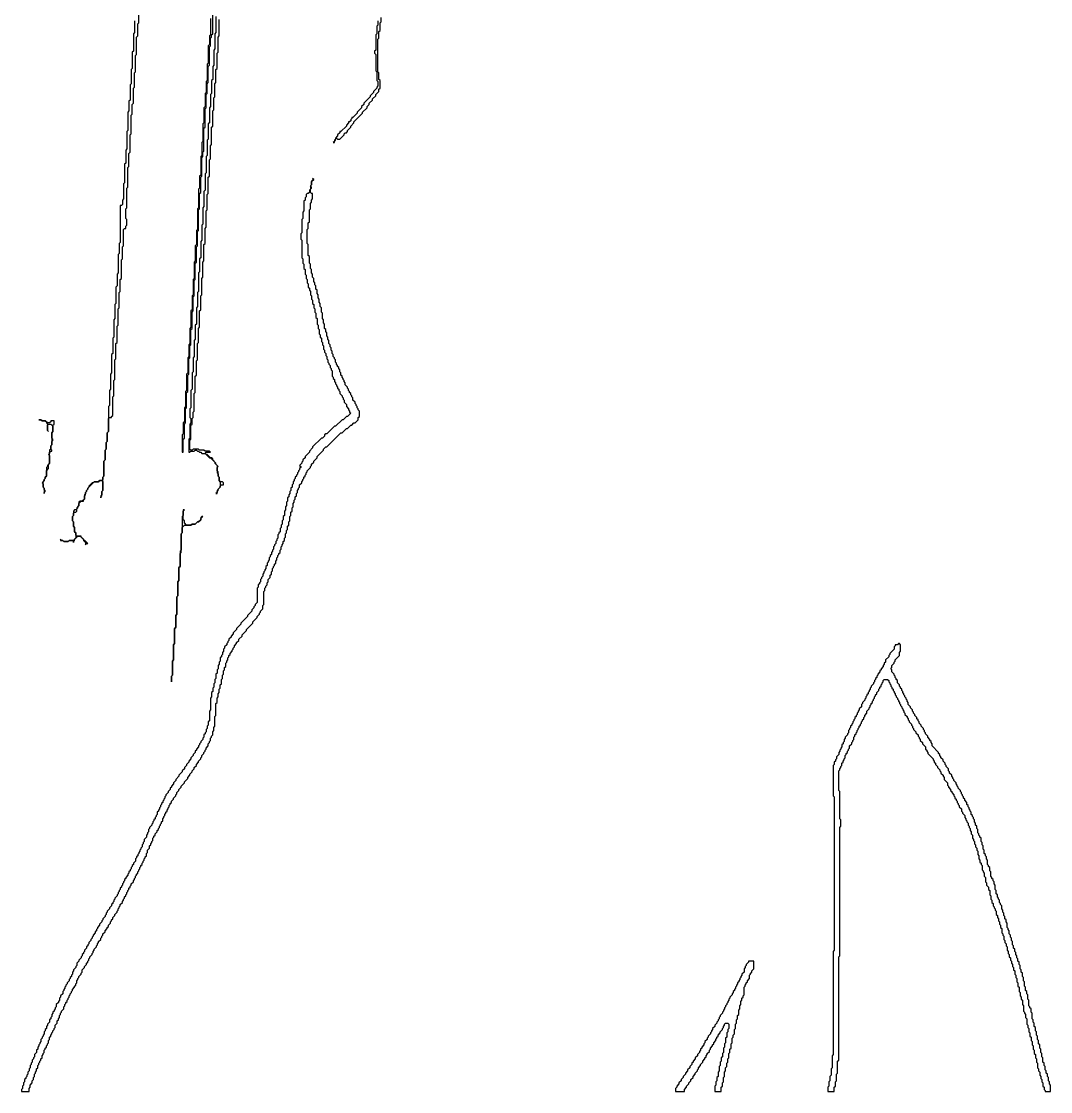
# Model space of a CAD drawing. Header units: metres. Extents: x 0 to 500, y 0 to 703.
# Drawn here: x 4.1 to 122.5, y 0.1 to 123.2 of the extents above; entities that cross this region are included whole.
import ezdxf

# ---------------------------------------------------------------- set-up
doc = ezdxf.new("R2010")
doc.units = ezdxf.units.M

msp = doc.modelspace()

# ---------------------------------------------------------------- linework, layer by layer
for points in [[(17.125, 123.25), (17.125, 121.875), (17, 121.75), (17, 119.75), (16.875, 119.625), (16.875, 117.75), (16.75, 117.625), (16.75, 116), (16.625, 115.875), (16.625, 114.125), (16.5, 114), (16.5, 112.875), (16.375, 112.75), (16.375, 110.625), (16.25, 110.5), (16.25, 108.5), (16.125, 108.375), (16.125, 106.875), (16, 106.75), (16, 104.625), (15.875, 104.5), (15.875, 102.75), (15.75, 102.625), (15.75, 102.125), (15.625, 102), (15.5, 102), (15.5, 97.75), (15.375, 97.625), (15.375, 96.5), (15.25, 96.375), (15.25, 94.25), (15.125, 94.125), (15.125, 92.75), (15, 92.625), (15, 90.75), (14.875, 90.625), (14.875, 89), (14.75, 88.875), (14.75, 86.875), (14.625, 86.75), (14.625, 85), (14.5, 84.875), (14.5, 82.75), (14.375, 82.625), (14.375, 80.875), (14.25, 80.75), (14.25, 79), (14.125, 78.875), (14.125, 76), (14, 75.875), (14, 74.875), (13.875, 74.75), (13.875, 74), (13.75, 73.875), (13.75, 72.75), (13.625, 72.625), (13.625, 70.875), (13.5, 70.75), (13.5, 70.5), (13.375, 70.375), (13.125, 70.375), (13, 70.25), (12.5, 70.25), (12.375, 70.125), (12.25, 70.125), (11.875, 69.75), (11.875, 69.625), (11.75, 69.5), (11.75, 69.375), (11.625, 69.25), (11.625, 69.125), (11.5, 69), (11.5, 68.875), (11.375, 68.75), (11.375, 68.25), (11.125, 68), (10.875, 68), (10.75, 67.875), (10.75, 67.5), (10.5, 67.25), (10.5, 67.125), (10.375, 67), (10.25, 67), (10.125, 66.875), (10.125, 66.375), (10, 66.25), (10, 65.75), (10.125, 65.625), (10.125, 65.125), (10.25, 65), (10.25, 64.5), (10.375, 64.375), (10.375, 63.75), (10.125, 63.5), (9.625, 63.5), (9.5, 63.375), (9, 63.375), (8.875, 63.5), (8.75, 63.5), (8.625, 63.625), (8.625, 63.5), (8.875, 63.5), (9, 63.375), (9.5, 63.375), (9.625, 63.5), (10, 63.5), (10.125, 63.375), (10.125, 63.25), (10.125, 63.375), (10.25, 63.5), (10.25, 63.625), (10.625, 64), (10.875, 64), (11.25, 63.625), (11.25, 63.5), (11.5, 63.25), (11.5, 63), (11.625, 63.125), (11.75, 63.125), (11, 63.875), (11, 64), (10.5, 64), (10.375, 64.125), (10.375, 64.375), (10.25, 64.5), (10.25, 65), (10.125, 65.125), (10.125, 65.625), (10, 65.75), (10, 66.25), (10.125, 66.375), (10.125, 66.625), (10.25, 66.75), (10.375, 66.75), (10.5, 66.875), (10.5, 67.125), (10.625, 67.25), (10.625, 67.375), (10.75, 67.5), (10.75, 67.75), (11, 68), (11.25, 68), (11.25, 68.125), (11.375, 68.25), (11.375, 68.625), (11.5, 68.75), (11.5, 69), (11.625, 69.125), (11.625, 69.25), (11.75, 69.375), (11.75, 69.5), (12.5, 70.25), (13, 70.25), (13.125, 70.375), (13.375, 70.375), (13.5, 70.25), (13.5, 69.25), (13.375, 69.125), (13.375, 68.75), (13.25, 68.625), (13.25, 68.375), (13.25, 68.5), (13.375, 68.625), (13.375, 69.125), (13.5, 69.25), (13.5, 70.75), (13.625, 70.875), (13.625, 72.625), (13.75, 72.75), (13.75, 73.875), (13.875, 74), (13.875, 74.75), (14, 74.875), (14, 75.875), (14.125, 76), (14.125, 77.5), (14.25, 77.625), (14.5, 77.625), (14.5, 77.75), (14.625, 77.875), (14.625, 80), (14.75, 80.125), (14.75, 81.875), (14.875, 82), (14.875, 84.25), (15, 84.375), (15, 86.125), (15.125, 86.25), (15.125, 88.125), (15.25, 88.25), (15.25, 90.125), (15.375, 90.25), (15.375, 92), (15.5, 92.125), (15.5, 93.5), (15.625, 93.625), (15.625, 95.75), (15.75, 95.875), (15.75, 97.25), (15.875, 97.375), (15.875, 99.25), (16, 99.375), (16.125, 99.375), (16.125, 99.625), (16.25, 99.75), (16.25, 100.375), (16.125, 100.5), (16.125, 101.625), (16.25, 101.75), (16.25, 104), (16.375, 104.125), (16.375, 106.375), (16.5, 106.5), (16.5, 108), (16.625, 108.125), (16.625, 110.125), (16.75, 110.25), (16.75, 112.375), (16.875, 112.5), (16.875, 113.625), (17, 113.75), (17, 115.5), (17.125, 115.625), (17.125, 117.25), (17.25, 117.375), (17.25, 119.25), (17.375, 119.375), (17.375, 121.375), (17.5, 121.5), (17.5, 122.875), (17.625, 123), (17.625, 125.25)], [(25.875, 123.5), (25.875, 121.625), (25.75, 121.5), (25.75, 120.5), (25.625, 120.375), (25.625, 118.375), (25.5, 118.25), (25.5, 116.375), (25.375, 116.25), (25.375, 115), (25.25, 114.875), (25.25, 113.375), (25.125, 113.25), (25.125, 111.5), (25, 111.375), (25, 109.375), (24.875, 109.25), (24.875, 107.75), (24.75, 107.625), (24.75, 105.5), (24.625, 105.375), (24.625, 104), (24.5, 103.875), (24.5, 101.75), (24.375, 101.625), (24.375, 99.25), (24.25, 99.125), (24.25, 97.5), (24.125, 97.375), (24.125, 95.625), (24, 95.5), (24, 93.625), (23.875, 93.5), (23.875, 91.75), (23.75, 91.625), (23.75, 90), (23.625, 89.875), (23.625, 88), (23.5, 87.875), (23.5, 86.125), (23.375, 86), (23.375, 84.625), (23.25, 84.5), (23.25, 82.75), (23.125, 82.625), (23.125, 80.75), (23, 80.625), (23, 78.875), (22.875, 78.75), (22.875, 77.125), (22.75, 77), (22.75, 75.75), (22.625, 75.625), (22.625, 73.625), (22.75, 73.625), (22.75, 75.125), (22.875, 75.25), (22.875, 76.875), (23, 77), (23, 78.625), (23.125, 78.75), (23.125, 80.5), (23.25, 80.625), (23.25, 82.5), (23.375, 82.625), (23.375, 84.375), (23.5, 84.5), (23.5, 85.875), (23.625, 86), (23.625, 87.75), (23.75, 87.875), (23.75, 89.75), (23.875, 89.875), (23.875, 91.5), (24, 91.625), (24, 93.375), (24.125, 93.5), (24.125, 95.375), (24.25, 95.5), (24.25, 97.25), (24.375, 97.375), (24.375, 99), (24.5, 99.125), (24.5, 101.5), (24.625, 101.625), (24.625, 103.375), (24.75, 103.5), (24.75, 105.25), (24.875, 105.375), (24.875, 107.5), (25, 107.625), (25, 108.125), (25.125, 108.25), (25.125, 110.875), (25.25, 111), (25.25, 113.125), (25.375, 113.25), (25.375, 114.75), (25.5, 114.875), (25.5, 116), (25.625, 116.125), (25.625, 118), (25.75, 118.125), (25.75, 120.25), (25.875, 120.375), (25.875, 121.25), (26, 121.375), (26, 121.625), (26.125, 121.75), (26.125, 125.125)], [(26.5, 123.75), (26.5, 121.875), (26.375, 121.75), (26.375, 120), (26.25, 119.875), (26.25, 118.125), (26.125, 118), (26.125, 116.5), (26, 116.375), (26, 114.875), (25.875, 114.75), (25.875, 113.375), (25.75, 113.25), (25.75, 111.5), (25.625, 111.375), (25.625, 109.625), (25.5, 109.5), (25.5, 107.75), (25.375, 107.625), (25.375, 105.75), (25.25, 105.625), (25.25, 103.75), (25.125, 103.625), (25.125, 101.875), (25, 101.75), (25, 99.875), (24.875, 99.75), (24.875, 98), (24.75, 97.875), (24.75, 96), (24.625, 95.875), (24.625, 94.375), (24.5, 94.25), (24.5, 92.125), (24.375, 92), (24.375, 90.375), (24.25, 90.25), (24.25, 88.375), (24.125, 88.25), (24.125, 86.625), (24, 86.5), (24, 84.625), (23.875, 84.5), (23.875, 82.875), (23.75, 82.75), (23.75, 80.875), (23.625, 80.75), (23.625, 78.75), (23.5, 78.625), (23.5, 77.625), (23.625, 77.5), (23.625, 77), (23.5, 76.875), (23.5, 75.25), (23.375, 75.125), (23.375, 73.625), (23.5, 73.625), (23.625, 73.75), (24, 73.75), (24.125, 73.875), (24.25, 73.875), (24.375, 73.75), (24.5, 73.75), (24.625, 73.625), (24.75, 73.625), (24.875, 73.5), (25.25, 73.5), (25.75, 73), (25.875, 73), (26.375, 72.5), (26.375, 72.375), (26.625, 72.125), (26.625, 71.25), (26.75, 71.125), (26.75, 70.875), (26.875, 70.75), (26.875, 70.375), (27, 70.25), (27, 69.625), (26.625, 69.25), (26.625, 69), (26.5, 68.875), (26.625, 68.875), (26.625, 69.125), (26.75, 69.25), (26.75, 69.375), (27, 69.625), (27, 69.75), (27.125, 69.875), (27.375, 69.875), (27.375, 70.125), (27.25, 70.25), (27, 70.25), (26.875, 70.375), (26.875, 70.75), (26.75, 70.875), (26.75, 71.375), (26.625, 71.5), (26.625, 71.875), (26.75, 72), (26.5, 72.25), (26.5, 72.375), (26.125, 72.75), (26.125, 72.875), (26, 73), (25.875, 73), (25.5, 73.375), (25.375, 73.375), (25.25, 73.5), (25.375, 73.625), (25.875, 73.625), (25.75, 73.75), (25.25, 73.75), (25.125, 73.875), (24.625, 73.875), (24.5, 74), (23.875, 74), (23.75, 73.875), (23.625, 73.875), (23.5, 74), (23.5, 75), (23.625, 75.125), (23.625, 76.75), (23.75, 76.875), (23.75, 77.5), (23.875, 77.625), (23.875, 78.25), (24, 78.375), (24, 80.375), (24.125, 80.5), (24.125, 82.375), (24.25, 82.5), (24.25, 84.125), (24.375, 84.25), (24.375, 86.125), (24.5, 86.25), (24.5, 87.875), (24.625, 88), (24.625, 89.875), (24.75, 90), (24.75, 91.625), (24.875, 91.75), (24.875, 93.625), (25, 93.75), (25, 95.5), (25.125, 95.625), (25.125, 97.5), (25.25, 97.625), (25.25, 99.375), (25.375, 99.5), (25.375, 101.375), (25.5, 101.5), (25.5, 103.25), (25.625, 103.375), (25.625, 105.25), (25.75, 105.375), (25.75, 107.25), (25.875, 107.375), (25.875, 108.875), (26, 109), (26, 111), (26.125, 111.125), (26.125, 112.875), (26.25, 113), (26.25, 114.375), (26.375, 114.5), (26.375, 116), (26.5, 116.125), (26.5, 117.625), (26.625, 117.75), (26.625, 119.5), (26.75, 119.625), (26.75, 121.375), (26.875, 121.5), (26.875, 123.375)], [(45.125, 123.25), (45.125, 122.75), (45, 122.625), (45, 121.75), (44.875, 121.625), (44.875, 119.875), (44.75, 119.75), (44.75, 119.5), (44.875, 119.375), (44.875, 117.5), (45, 117.375), (45, 116.375), (45.125, 116.25), (45.125, 115.75), (45, 115.625), (45, 115.5), (44.625, 115.125), (44.625, 115), (44.25, 114.625), (44.25, 114.5), (43.5, 113.75), (43.5, 113.625), (43.25, 113.375), (43.25, 113.25), (42.75, 112.75), (42.75, 112.625), (42.25, 112.125), (42.125, 112.125), (42.125, 112), (42, 111.875), (42, 111.75), (41.875, 111.625), (41.75, 111.625), (41.75, 111.5), (41.5, 111.25), (41.5, 111.125), (40.875, 110.5), (40.75, 110.5), (40.75, 110.375), (40.5, 110.125), (40.5, 110), (40.25, 109.75), (40.25, 109.625), (40.125, 109.5), (40.125, 109.375), (40, 109.25), (40.125, 109.25), (40.125, 109.375), (40.25, 109.5), (40.25, 109.625), (40.375, 109.75), (40.5, 109.625), (40.75, 109.625), (41.25, 110.125), (41.25, 110.25), (41.375, 110.375), (41.5, 110.375), (41.625, 110.5), (41.625, 110.625), (42, 111), (42, 111.125), (42.375, 111.5), (42.375, 111.625), (43.375, 112.625), (43.375, 112.75), (43.875, 113.25), (43.875, 113.375), (44.125, 113.625), (44.125, 113.75), (44.5, 114.125), (44.5, 114.25), (44.875, 114.625), (44.875, 114.75), (45.25, 115.125), (45.25, 115.375), (45.375, 115.5), (45.375, 116.375), (45.25, 116.5), (45.25, 117.25), (45.125, 117.375), (45.125, 121.125), (45.25, 121.25), (45.25, 122), (45.375, 122.125), (45.375, 123), (45.5, 123.125), (45.5, 123.625)]]:
    msp.add_lwpolyline(points)
for points in [[(37.625, 105.125), (37.75, 105), (37.5, 104.75), (37.5, 104.375), (37.375, 104.25), (37.375, 103.875), (37.25, 103.75), (37.25, 103.5), (37.125, 103.375), (37, 103.375), (36.875, 103.25), (36.875, 103), (36.75, 102.875), (36.75, 102.625), (36.625, 102.5), (36.625, 101.375), (36.5, 101.25), (36.5, 100.5), (36.375, 100.375), (36.375, 98.875), (36.25, 98.75), (36.25, 98.125), (36.375, 98), (36.375, 96), (36.5, 95.875), (36.5, 95.375), (36.625, 95.25), (36.625, 94.75), (36.75, 94.625), (36.75, 94.125), (36.875, 94), (36.875, 93.625), (37, 93.5), (37, 93.125), (37.125, 93), (37.125, 92.625), (37.25, 92.5), (37.25, 92.25), (37.375, 92.125), (37.375, 91.75), (37.5, 91.625), (37.5, 91.25), (37.625, 91.125), (37.625, 90.75), (37.75, 90.625), (37.75, 90.25), (37.875, 90.125), (37.875, 89.75), (38, 89.625), (38, 89.125), (38.125, 89), (38.125, 88.375), (38.25, 88.25), (38.25, 87.875), (38.375, 87.75), (38.375, 87.25), (38.5, 87.125), (38.5, 86.875), (38.625, 86.75), (38.625, 86.375), (38.75, 86.25), (38.75, 86), (38.875, 85.875), (38.875, 85.5), (39, 85.375), (39, 85.125), (39.125, 85), (39.125, 84.75), (39.25, 84.625), (39.25, 84.375), (39.375, 84.25), (39.375, 84), (39.5, 83.875), (39.5, 83.75), (39.625, 83.625), (39.625, 83.375), (39.75, 83.25), (39.75, 83.125), (39.875, 83), (39.875, 82.375), (40, 82.25), (40, 82.125), (40.125, 82), (40.125, 81.75), (40.25, 81.625), (40.25, 81.5), (40.375, 81.375), (40.375, 81.25), (40.5, 81.125), (40.5, 81), (40.625, 80.875), (40.625, 80.75), (40.75, 80.625), (40.75, 80.375), (41, 80.125), (41, 80), (41.125, 79.875), (41.125, 79.75), (41.25, 79.625), (41.25, 79.375), (41.5, 79.125), (41.5, 78.875), (41.75, 78.625), (41.75, 78.5), (41.875, 78.375), (41.875, 78.25), (42, 78.125), (41.625, 77.75), (41.5, 77.75), (41.125, 77.375), (41, 77.375), (40.25, 76.625), (40.125, 76.625), (39.25, 75.75), (39.125, 75.75), (39, 75.625), (39, 75.5), (38.75, 75.25), (38.625, 75.25), (37.625, 74.25), (37.625, 74.125), (37.25, 73.75), (37.25, 73.625), (36.75, 73.125), (36.75, 73), (36.5, 72.75), (36.5, 72.625), (36.375, 72.5), (36.375, 72.375), (36.125, 72.125), (36.25, 72), (36.25, 71.875), (36.125, 71.75), (36.125, 71.625), (36, 71.5), (36, 71.375), (35.875, 71.25), (35.875, 71.125), (35.75, 71), (35.75, 70.875), (35.625, 70.75), (35.625, 70.625), (35.5, 70.5), (35.5, 70.375), (35.375, 70.25), (35.375, 70), (35.25, 69.875), (35.25, 69.625), (35.125, 69.5), (35.125, 69.25), (35, 69.125), (35, 68.875), (34.875, 68.75), (34.875, 68.5), (34.75, 68.375), (34.75, 68), (34.625, 67.875), (34.625, 67.5), (34.5, 67.375), (34.5, 67), (34.375, 66.875), (34.375, 66.375), (34.25, 66.25), (34.25, 65.875), (34.125, 65.75), (34.125, 65.375), (34, 65.25), (34, 65), (33.875, 64.875), (33.875, 64.5), (33.75, 64.375), (33.75, 64.25), (33.625, 64.125), (33.625, 63.75), (33.5, 63.625), (33.5, 63.5), (33.375, 63.375), (33.375, 63.125), (33.25, 63), (33.25, 62.875), (33.125, 62.75), (33.125, 62.5), (33, 62.375), (33, 62.25), (32.875, 62.125), (32.875, 61.875), (32.75, 61.75), (32.75, 61.625), (32.625, 61.5), (32.625, 61.25), (32.5, 61.125), (32.5, 61), (32.375, 60.875), (32.375, 60.625), (32.25, 60.5), (32.25, 60.25), (32.125, 60.125), (32.125, 60), (32, 59.875), (32, 59.75), (31.875, 59.625), (31.875, 59.375), (31.75, 59.25), (31.75, 59.125), (31.625, 59), (31.625, 58.75), (31.5, 58.625), (31.5, 58.5), (31.375, 58.375), (31.375, 58.125), (31.25, 58), (31.25, 56.375), (31, 56.125), (31, 56), (30.875, 55.875), (30.875, 55.75), (30.625, 55.5), (30.625, 55.375), (30.125, 54.875), (30.125, 54.75), (29.375, 54), (29.375, 53.875), (28.875, 53.375), (28.875, 53.25), (28.5, 52.875), (28.5, 52.75), (28.25, 52.5), (28.25, 52.375), (28, 52.125), (28, 52), (27.875, 51.875), (27.875, 51.75), (27.75, 51.625), (27.75, 51.5), (27.5, 51.25), (27.5, 51.125), (27.375, 51), (27.375, 50.75), (27.25, 50.625), (27.25, 50.375), (27.125, 50.25), (27.125, 50.125), (27, 50), (27, 49.625), (26.875, 49.5), (26.875, 49.25), (26.75, 49.125), (26.75, 48.75), (26.625, 48.625), (26.625, 48.25), (26.5, 48.125), (26.5, 47.625), (26.375, 47.5), (26.375, 47.125), (26.25, 47), (26.25, 46.625), (26.125, 46.5), (26.125, 46.125), (26, 46), (26, 45.5), (25.875, 45.375), (25.875, 44), (25.75, 43.875), (25.75, 42.75), (25.625, 42.625), (25.625, 42.25), (25.5, 42.125), (25.5, 41.875), (25.375, 41.75), (25.375, 41.5), (25.25, 41.375), (25.25, 41.25), (25.125, 41.125), (25.125, 40.875), (25, 40.75), (25, 40.625), (24.75, 40.375), (24.75, 40.25), (24.625, 40.125), (24.625, 40), (24.5, 39.875), (24.5, 39.75), (24.25, 39.5), (24.25, 39.375), (24.125, 39.25), (24.125, 39.125), (23.875, 38.875), (23.875, 38.75), (23.625, 38.5), (23.625, 38.375), (23.375, 38.125), (23.375, 38), (23.125, 37.75), (23.125, 37.625), (22.875, 37.375), (22.875, 37.25), (22.625, 37), (22.625, 36.875), (22.25, 36.5), (22.25, 36.375), (21.875, 36), (21.875, 35.875), (21.625, 35.625), (21.625, 35.5), (21.375, 35.25), (21.375, 35.125), (21.25, 35), (21.25, 34.875), (21, 34.625), (21, 34.5), (20.75, 34.25), (20.75, 34.125), (20.625, 34), (20.625, 33.875), (20.5, 33.75), (20.5, 33.625), (20.375, 33.5), (20.375, 33.375), (20.25, 33.25), (20.25, 33.125), (20.125, 33), (20.125, 32.875), (20, 32.75), (20, 32.625), (19.875, 32.5), (19.875, 32.375), (19.75, 32.25), (19.75, 32), (19.625, 31.875), (19.625, 31.75), (19.5, 31.625), (19.5, 31.5), (19.375, 31.375), (19.375, 31.25), (19.25, 31.125), (19.25, 31), (19.125, 30.875), (19.125, 30.75), (18.875, 30.5), (18.875, 30.375), (18.75, 30.25), (18.75, 30), (18.625, 29.875), (18.625, 29.75), (18.5, 29.625), (18.5, 29.375), (18.25, 29.125), (18.25, 28.875), (18.125, 28.75), (18.125, 28.625), (18, 28.5), (18, 28.25), (17.875, 28.125), (17.875, 28), (17.75, 27.875), (17.75, 27.75), (17.625, 27.625), (17.625, 27.5), (17.5, 27.375), (17.5, 27.25), (17.375, 27.125), (17.375, 27), (17.25, 26.875), (17.25, 26.625), (17, 26.375), (17, 26.25), (16.875, 26.125), (16.875, 26), (16.75, 25.875), (16.75, 25.75), (16.625, 25.625), (16.625, 25.5), (16.5, 25.375), (16.5, 25.25), (16.375, 25.125), (16.375, 25), (16.125, 24.75), (16.125, 24.625), (16, 24.5), (16, 24.375), (15.875, 24.25), (15.875, 24.125), (15.75, 24), (15.75, 23.875), (15.625, 23.75), (15.625, 23.625), (15.5, 23.5), (15.5, 23.375), (15.375, 23.25), (15.375, 23.125), (15.25, 23), (15.25, 22.875), (15.125, 22.75), (15.125, 22.625), (14.875, 22.375), (14.875, 22.25), (14.75, 22.125), (14.75, 22), (14.625, 21.875), (14.625, 21.75), (14.5, 21.625), (14.5, 21.5), (14.25, 21.25), (14.25, 21.125), (14, 20.875), (14, 20.75), (13.875, 20.625), (13.875, 20.5), (13.75, 20.375), (13.75, 20.25), (13.5, 20), (13.5, 19.875), (13.375, 19.75), (13.375, 19.625), (13.125, 19.375), (13.125, 19.25), (12.875, 19), (12.875, 18.875), (12.75, 18.75), (12.75, 18.625), (12.625, 18.5), (12.625, 18.375), (12.375, 18.125), (12.375, 18), (12.25, 17.875), (12.25, 17.75), (12.125, 17.625), (12.125, 17.5), (11.875, 17.25), (11.875, 17.125), (11.75, 17), (11.75, 16.875), (11.625, 16.75), (11.625, 16.625), (11.375, 16.375), (11.375, 16.25), (11.25, 16.125), (11.25, 16), (11.125, 15.875), (11.125, 15.75), (11, 15.625), (11, 15.5), (10.75, 15.25), (10.75, 15.125), (10.5, 14.875), (10.5, 14.625), (10.375, 14.5), (10.375, 14.375), (10.125, 14.125), (10.125, 14), (10, 13.875), (10, 13.625), (9.875, 13.5), (9.875, 13.375), (9.75, 13.25), (9.75, 13.125), (9.625, 13), (9.625, 12.875), (9.375, 12.625), (9.375, 12.5), (9.25, 12.375), (9.25, 12.25), (9.125, 12.125), (9.125, 12), (9, 11.875), (9, 11.75), (8.875, 11.625), (8.875, 11.375), (8.625, 11.125), (8.625, 11), (8.5, 10.875), (8.5, 10.625), (8.375, 10.5), (8.375, 10.375), (8.125, 10.125), (8.125, 9.875), (8, 9.75), (8, 9.625), (7.875, 9.5), (7.875, 9.375), (7.75, 9.25), (7.75, 9.125), (7.625, 9), (7.625, 8.75), (7.5, 8.625), (7.5, 8.5), (7.375, 8.375), (7.375, 8.125), (7.125, 7.875), (7.125, 7.75), (7, 7.625), (7, 7.375), (6.875, 7.25), (6.875, 7.125), (6.75, 7), (6.75, 6.75), (6.625, 6.625), (6.625, 6.5), (6.5, 6.375), (6.5, 6.25), (6.375, 6.125), (6.375, 5.875), (6.25, 5.75), (6.25, 5.625), (6.125, 5.5), (6.125, 5.375), (6, 5.25), (6, 5), (5.875, 4.875), (5.875, 4.625), (5.625, 4.375), (5.625, 4.125), (5.5, 4), (5.5, 3.875), (5.375, 3.75), (5.375, 3.5), (5.25, 3.375), (5.25, 3.25), (5.125, 3.125), (5.125, 2.875), (5, 2.75), (5, 2.5), (4.875, 2.375), (4.875, 2.125), (4.75, 2), (4.75, 1.875), (4.625, 1.75), (4.625, 1.625), (4.5, 1.5), (4.5, 1.25), (4.375, 1.125), (4.375, 0.875), (4.25, 0.75), (4.25, 0.5), (4.125, 0.375), (4.125, 0.125), (5, 0.125), (5, 0.5), (5.125, 0.625), (5.125, 0.875), (5.375, 1.125), (5.375, 1.375), (5.5, 1.5), (5.5, 1.75), (5.625, 1.875), (5.625, 2.125), (5.75, 2.25), (5.75, 2.375), (5.875, 2.5), (5.875, 2.75), (6, 2.875), (6, 3.125), (6.125, 3.25), (6.125, 3.375), (6.25, 3.5), (6.25, 3.625), (6.375, 3.75), (6.375, 3.875), (6.5, 4), (6.5, 4.25), (6.625, 4.375), (6.625, 4.5), (6.75, 4.625), (6.75, 4.875), (6.875, 5), (6.875, 5.125), (7, 5.25), (7, 5.375), (7.125, 5.5), (7.125, 5.625), (7.25, 5.75), (7.25, 6), (7.375, 6.125), (7.375, 6.375), (7.5, 6.5), (7.5, 6.625), (7.625, 6.75), (7.625, 6.875), (7.75, 7), (7.75, 7.125), (7.875, 7.25), (7.875, 7.375), (8, 7.5), (8, 7.75), (8.25, 8), (8.25, 8.25), (8.375, 8.375), (8.375, 8.5), (8.5, 8.625), (8.5, 8.875), (8.625, 9), (8.625, 9.125), (8.75, 9.25), (8.75, 9.375), (9, 9.625), (9, 9.875), (9.125, 10), (9.125, 10.125), (9.25, 10.25), (9.25, 10.375), (9.375, 10.5), (9.375, 10.625), (9.5, 10.75), (9.5, 10.875), (9.625, 11), (9.625, 11.125), (9.75, 11.25), (9.75, 11.375), (9.875, 11.5), (9.875, 11.625), (10, 11.75), (10, 11.875), (10.25, 12.125), (10.25, 12.25), (10.375, 12.375), (10.375, 12.5), (10.5, 12.625), (10.5, 12.875), (10.625, 13), (10.625, 13.125), (10.75, 13.25), (10.75, 13.375), (11, 13.625), (11, 13.75), (11.125, 13.875), (11.125, 14.125), (11.375, 14.375), (11.375, 14.5), (11.625, 14.75), (11.625, 14.875), (11.75, 15), (11.75, 15.125), (11.875, 15.25), (11.875, 15.375), (12, 15.5), (12, 15.625), (12.25, 15.875), (12.25, 16), (12.375, 16.125), (12.375, 16.25), (12.5, 16.375), (12.5, 16.5), (12.75, 16.75), (12.75, 16.875), (12.875, 17), (12.875, 17.125), (13, 17.25), (13, 17.375), (13.25, 17.625), (13.25, 17.75), (13.375, 17.875), (13.375, 18), (13.5, 18.125), (13.5, 18.25), (13.75, 18.5), (13.75, 18.625), (14, 18.875), (14, 19), (14.125, 19.125), (14.125, 19.25), (14.375, 19.5), (14.375, 19.625), (14.5, 19.75), (14.5, 19.875), (14.625, 20), (14.625, 20.125), (14.875, 20.375), (14.875, 20.5), (15.125, 20.75), (15.125, 20.875), (15.25, 21), (15.25, 21.125), (15.375, 21.25), (15.375, 21.375), (15.5, 21.5), (15.5, 21.625), (15.75, 21.875), (15.75, 22), (15.875, 22.125), (15.875, 22.25), (16, 22.375), (16, 22.5), (16.125, 22.625), (16.125, 22.75), (16.25, 22.875), (16.25, 23), (16.375, 23.125), (16.375, 23.25), (16.5, 23.375), (16.5, 23.5), (16.625, 23.625), (16.625, 23.75), (16.75, 23.875), (16.75, 24), (17, 24.25), (17, 24.375), (17.125, 24.5), (17.125, 24.625), (17.25, 24.75), (17.25, 24.875), (17.375, 25), (17.375, 25.125), (17.5, 25.25), (17.5, 25.375), (17.625, 25.5), (17.625, 25.625), (17.75, 25.75), (17.75, 25.875), (17.875, 26), (17.875, 26.125), (18, 26.25), (18, 26.375), (18.125, 26.5), (18.125, 26.625), (18.25, 26.75), (18.25, 26.875), (18.375, 27), (18.375, 27.125), (18.5, 27.25), (18.5, 27.5), (18.625, 27.625), (18.625, 27.875), (18.875, 28.125), (18.875, 28.375), (19, 28.5), (19, 28.625), (19.125, 28.75), (19.125, 28.875), (19.25, 29), (19.25, 29.25), (19.375, 29.375), (19.375, 29.5), (19.5, 29.625), (19.5, 29.75), (19.75, 30), (19.75, 30.125), (19.875, 30.25), (19.875, 30.375), (20, 30.5), (20, 30.625), (20.125, 30.75), (20.125, 30.875), (20.25, 31), (20.25, 31.125), (20.375, 31.25), (20.375, 31.5), (20.5, 31.625), (20.5, 31.75), (20.625, 31.875), (20.625, 32), (20.75, 32.125), (20.75, 32.25), (20.875, 32.375), (20.875, 32.5), (21, 32.625), (21, 32.75), (21.125, 32.875), (21.125, 33), (21.25, 33.125), (21.25, 33.25), (21.375, 33.375), (21.375, 33.5), (21.625, 33.75), (21.625, 33.875), (21.875, 34.125), (21.875, 34.25), (22, 34.375), (22, 34.5), (22.25, 34.75), (22.25, 34.875), (22.5, 35.125), (22.5, 35.25), (22.875, 35.625), (22.875, 35.75), (23.25, 36.125), (23.25, 36.25), (23.5, 36.5), (23.5, 36.625), (23.75, 36.875), (23.75, 37), (24, 37.25), (24, 37.375), (24.25, 37.625), (24.25, 37.75), (24.5, 38), (24.5, 38.125), (24.75, 38.375), (24.75, 38.5), (24.875, 38.625), (24.875, 38.75), (25.125, 39), (25.125, 39.125), (25.25, 39.25), (25.25, 39.375), (25.375, 39.5), (25.375, 39.625), (25.625, 39.875), (25.625, 40.125), (25.75, 40.25), (25.75, 40.375), (25.875, 40.5), (25.875, 40.75), (26, 40.875), (26, 41), (26.125, 41.125), (26.125, 41.5), (26.25, 41.625), (26.25, 42), (26.375, 42.125), (26.375, 43.25), (26.5, 43.375), (26.5, 44.75), (26.625, 44.875), (26.625, 45.375), (26.75, 45.5), (26.75, 45.875), (26.875, 46), (26.875, 46.375), (27, 46.5), (27, 46.875), (27.125, 47), (27.125, 47.5), (27.25, 47.625), (27.25, 48), (27.375, 48.125), (27.375, 48.5), (27.5, 48.625), (27.5, 48.875), (27.625, 49), (27.625, 49.375), (27.75, 49.5), (27.75, 49.625), (27.875, 49.75), (27.875, 50), (28, 50.125), (28, 50.25), (28.125, 50.375), (28.125, 50.5), (28.375, 50.75), (28.375, 50.875), (28.5, 51), (28.5, 51.125), (28.625, 51.25), (28.625, 51.375), (28.875, 51.625), (28.875, 51.75), (29.125, 52), (29.125, 52.125), (29.5, 52.5), (29.5, 52.625), (30, 53.125), (30, 53.25), (30.75, 54), (30.75, 54.125), (31.25, 54.625), (31.25, 54.75), (31.5, 55), (31.5, 55.125), (31.625, 55.25), (31.625, 55.375), (31.875, 55.625), (31.875, 56), (32, 56.125), (32, 57.625), (32.125, 57.75), (32.125, 58), (32.25, 58.125), (32.25, 58.25), (32.375, 58.375), (32.375, 58.625), (32.5, 58.75), (32.5, 59), (32.75, 59.25), (32.75, 59.5), (32.875, 59.625), (32.875, 59.875), (33, 60), (33, 60.25), (33.125, 60.375), (33.125, 60.5), (33.25, 60.625), (33.25, 60.75), (33.375, 60.875), (33.375, 61.125), (33.5, 61.25), (33.5, 61.5), (33.625, 61.625), (33.625, 61.75), (33.75, 61.875), (33.75, 62), (33.875, 62.125), (33.875, 62.375), (34, 62.5), (34, 62.75), (34.125, 62.875), (34.125, 63), (34.25, 63.125), (34.25, 63.375), (34.375, 63.5), (34.375, 63.75), (34.5, 63.875), (34.5, 64.25), (34.625, 64.375), (34.625, 64.625), (34.75, 64.75), (34.75, 65.125), (34.875, 65.25), (34.875, 65.625), (35, 65.75), (35, 66.25), (35.125, 66.375), (35.125, 66.75), (35.25, 66.875), (35.25, 67.25), (35.375, 67.375), (35.375, 67.75), (35.5, 67.875), (35.5, 68.125), (35.625, 68.25), (35.625, 68.5), (35.75, 68.625), (35.75, 68.875), (35.875, 69), (35.875, 69.25), (36, 69.375), (36, 69.5), (36.125, 69.625), (36.125, 69.875), (36.375, 70.125), (36.375, 70.25), (36.5, 70.375), (36.5, 70.5), (36.625, 70.625), (36.625, 70.75), (36.75, 70.875), (36.75, 71), (36.875, 71.125), (36.875, 71.25), (37, 71.375), (37, 71.5), (37.375, 71.875), (37.375, 72), (37.5, 72.125), (37.5, 72.25), (37.75, 72.5), (37.75, 72.625), (38.125, 73), (38.125, 73.125), (38.875, 73.875), (38.875, 74), (39.125, 74.25), (39.25, 74.25), (40.875, 75.875), (41, 75.875), (41.5, 76.375), (41.625, 76.375), (42, 76.75), (42.125, 76.75), (42.375, 77), (42.5, 77), (42.875, 77.375), (42.875, 77.625), (43, 77.75), (43, 78.375), (42.875, 78.5), (42.875, 78.625), (42.75, 78.75), (42.75, 78.875), (42.625, 79), (42.625, 79.125), (42.5, 79.25), (42.5, 79.375), (42.25, 79.625), (42.25, 79.875), (42.125, 80), (42.125, 80.125), (42, 80.25), (42, 80.375), (41.875, 80.5), (41.875, 80.625), (41.75, 80.75), (41.75, 80.875), (41.625, 81), (41.625, 81.125), (41.375, 81.375), (41.375, 81.625), (41.25, 81.75), (41.25, 81.875), (41.125, 82), (41.125, 82.125), (41, 82.25), (41, 82.375), (40.875, 82.5), (40.875, 82.75), (40.75, 82.875), (40.75, 83.125), (40.625, 83.25), (40.625, 83.375), (40.5, 83.5), (40.5, 83.625), (40.375, 83.75), (40.375, 83.875), (40.25, 84), (40.25, 84.25), (40.125, 84.375), (40.125, 84.5), (40, 84.625), (40, 84.875), (39.875, 85), (39.875, 85.25), (39.75, 85.375), (39.75, 85.625), (39.625, 85.75), (39.625, 86), (39.5, 86.125), (39.5, 86.5), (39.375, 86.625), (39.375, 86.875), (39.25, 87), (39.25, 87.375), (39.125, 87.5), (39.125, 87.75), (39, 87.875), (39, 88.375), (38.875, 88.5), (38.875, 88.875), (38.75, 89), (38.75, 89.625), (38.625, 89.75), (38.625, 90.25), (38.5, 90.375), (38.5, 90.75), (38.375, 90.875), (38.375, 91.25), (38.25, 91.375), (38.25, 91.75), (38.125, 91.875), (38.125, 92.25), (38, 92.375), (38, 92.75), (37.875, 92.875), (37.875, 93.125), (37.75, 93.25), (37.75, 93.625), (37.625, 93.75), (37.625, 94.125), (37.5, 94.25), (37.5, 94.625), (37.375, 94.75), (37.375, 95.25), (37.25, 95.375), (37.25, 96.125), (37.125, 96.25), (37.125, 97.5), (37, 97.625), (37, 99.25), (37.125, 99.375), (37.125, 100), (37.25, 100.125), (37.25, 101.5), (37.375, 101.625), (37.375, 102.25), (37.5, 102.375), (37.5, 102.625), (37.625, 102.75), (37.625, 103.375), (37.5, 103.375), (37.375, 103.5), (37.375, 103.875), (37.5, 104), (37.5, 104.125), (37.375, 104.25), (37.5, 104.375), (37.5, 104.75), (37.75, 105)], [(6.125, 77.375), (6.375, 77.375), (6.5, 77.25), (6.875, 77.25), (7, 77.125), (7, 77), (7.125, 76.875), (7.125, 76.125), (7.25, 76), (7.125, 76.125), (7.125, 76.75), (7.25, 76.875), (7.5, 76.875), (7.75, 76.625), (7.75, 76), (7.625, 75.875), (7.625, 74.5), (7.5, 74.375), (7.5, 74), (7.375, 73.875), (7.375, 73.5), (7.25, 73.375), (7.375, 73.25), (7.375, 72.375), (7.125, 72.125), (7.125, 72), (7, 71.875), (7, 70.875), (6.875, 70.75), (6.875, 70.625), (6.75, 70.5), (6.75, 70.375), (6.5, 70.125), (6.625, 70), (6.625, 69.625), (6.75, 69.5), (6.75, 68.875), (6.75, 69), (6.875, 69.125), (6.875, 69.25), (6.75, 69.375), (6.75, 69.5), (6.625, 69.625), (6.625, 70.25), (6.75, 70.375), (6.75, 70.5), (6.875, 70.625), (6.875, 70.75), (7, 70.875), (7, 71.5), (7.25, 71.75), (7.25, 72.25), (7.375, 72.375), (7.375, 73.625), (7.5, 73.75), (7.625, 73.75), (7.625, 73.875), (7.5, 74), (7.5, 74.375), (7.625, 74.5), (7.625, 74.875), (7.75, 75), (7.75, 75.125), (7.625, 75.25), (7.625, 75.875), (7.75, 76), (7.75, 76.75), (7.875, 76.875), (7.875, 77.25), (7.5, 77.25), (7.5, 77.125), (7.375, 77), (7.125, 77), (6.875, 77.25), (6.5, 77.25), (6.375, 77.375)], [(22.75, 67), (22.75, 66.375), (22.625, 66.25), (22.625, 64.375), (22.5, 64.25), (22.5, 62.375), (22.375, 62.25), (22.375, 60.5), (22.25, 60.375), (22.25, 58.875), (22.125, 58.75), (22.125, 57.125), (22, 57), (22, 55), (21.875, 54.875), (21.875, 53.5), (21.75, 53.375), (21.75, 51.625), (21.625, 51.5), (21.625, 49.75), (21.5, 49.625), (21.5, 48), (21.375, 47.875), (21.375, 47.25), (21.375, 47.875), (21.5, 48), (21.5, 49.625), (21.625, 49.75), (21.625, 51.5), (21.75, 51.625), (21.75, 53.375), (21.875, 53.5), (21.875, 54.875), (22, 55), (22, 57), (22.125, 57.125), (22.125, 58.75), (22.25, 58.875), (22.25, 60.375), (22.375, 60.5), (22.375, 62), (22.5, 62.125), (22.5, 64.25), (22.625, 64.375), (22.625, 65), (22.875, 65.25), (23.625, 65.25), (23.75, 65.375), (24.125, 65.375), (24.375, 65.625), (24.5, 65.625), (24.75, 65.875), (24.75, 66), (25, 66.25), (24.875, 66.25), (24.75, 66.125), (24.75, 65.875), (24.5, 65.625), (24.375, 65.625), (24.125, 65.375), (23.75, 65.375), (23.625, 65.25), (23.125, 65.25), (22.875, 65.5), (22.875, 65.75), (22.75, 65.875), (22.75, 66.875), (22.875, 67)], [(105, 51.625), (104.875, 51.5), (104.625, 51.5), (104.625, 51.375), (104.5, 51.25), (104.5, 51), (104, 50.5), (104, 50.375), (103.875, 50.25), (103.875, 50.125), (103.5, 49.75), (103.5, 49.5), (103.375, 49.375), (103.375, 49.25), (103.25, 49.125), (103.25, 49), (103, 48.75), (103, 48.625), (102.875, 48.5), (102.875, 48.375), (102.625, 48.125), (102.625, 48), (102.5, 47.875), (102.5, 47.75), (102.375, 47.625), (102.375, 47.5), (102.25, 47.375), (102.25, 47.25), (102.125, 47.125), (102.125, 47), (101.875, 46.75), (101.875, 46.625), (101.75, 46.5), (101.75, 46.375), (101.625, 46.25), (101.625, 46.125), (101.5, 46), (101.5, 45.875), (101.375, 45.75), (101.375, 45.625), (101.25, 45.5), (101.25, 45.375), (101.125, 45.25), (101.125, 45.125), (100.875, 44.875), (100.875, 44.75), (100.75, 44.625), (100.75, 44.375), (100.5, 44.125), (100.5, 44), (100.375, 43.875), (100.375, 43.75), (100.25, 43.625), (100.25, 43.5), (100.125, 43.375), (100.125, 43.25), (100, 43.125), (100, 43), (99.875, 42.875), (99.875, 42.75), (99.75, 42.625), (99.75, 42.5), (99.625, 42.375), (99.625, 42.25), (99.5, 42.125), (99.5, 42), (99.375, 41.875), (99.375, 41.75), (99.25, 41.625), (99.25, 41.375), (99.125, 41.25), (99.125, 41.125), (98.875, 40.875), (98.875, 40.75), (98.75, 40.625), (98.75, 40.375), (98.625, 40.25), (98.625, 40.125), (98.5, 40), (98.5, 39.75), (98.375, 39.625), (98.375, 39.5), (98.25, 39.375), (98.25, 39.25), (98.125, 39.125), (98.125, 38.875), (97.875, 38.625), (97.875, 38.375), (97.75, 38.25), (97.75, 38.125), (97.625, 38), (97.625, 37.75), (97.5, 37.625), (97.5, 34.125), (97.625, 34), (97.625, 16.375), (97.5, 16.25), (97.5, 4.375), (97.375, 4.25), (97.375, 2.875), (97.25, 2.75), (97.25, 2), (97.125, 1.875), (97.125, 1.375), (97, 1.25), (97, 0.75), (96.875, 0.625), (96.875, 0.125), (97.625, 0.125), (97.625, 0.625), (97.75, 0.75), (97.75, 1.25), (97.875, 1.375), (97.875, 2.125), (98, 2.25), (98, 3.625), (98.125, 3.75), (98.125, 15.625), (98.25, 15.75), (98.25, 30.5), (98.375, 30.625), (98.375, 31.375), (98.25, 31.5), (98.25, 34.625), (98.125, 34.75), (98.125, 37), (98.25, 37.125), (98.25, 37.25), (98.375, 37.375), (98.375, 37.5), (98.5, 37.625), (98.5, 37.875), (98.625, 38), (98.625, 38.125), (98.75, 38.25), (98.75, 38.375), (98.875, 38.5), (98.875, 38.75), (99, 38.875), (99, 39), (99.125, 39.125), (99.125, 39.25), (99.25, 39.375), (99.25, 39.5), (99.375, 39.625), (99.375, 39.875), (99.625, 40.125), (99.625, 40.25), (99.75, 40.375), (99.75, 40.5), (99.875, 40.625), (99.875, 40.875), (100, 41), (100, 41.125), (100.125, 41.25), (100.125, 41.375), (100.25, 41.5), (100.25, 41.625), (100.375, 41.75), (100.375, 41.875), (100.5, 42), (100.5, 42.125), (100.625, 42.25), (100.625, 42.375), (100.75, 42.5), (100.75, 42.625), (100.875, 42.75), (100.875, 42.875), (101, 43), (101, 43.125), (101.125, 43.25), (101.125, 43.375), (101.375, 43.625), (101.375, 43.875), (101.625, 44.125), (101.625, 44.25), (101.75, 44.375), (101.75, 44.5), (101.875, 44.625), (101.875, 44.75), (102, 44.875), (102, 45), (102.125, 45.125), (102.125, 45.25), (102.25, 45.375), (102.25, 45.5), (102.375, 45.625), (102.375, 45.75), (102.5, 45.875), (102.5, 46), (102.75, 46.25), (102.75, 46.375), (102.875, 46.5), (102.875, 46.625), (103, 46.75), (103, 46.875), (103.125, 47), (103.125, 47.125), (103.25, 47.25), (103.25, 47.375), (103.375, 47.5), (103.75, 47.5), (103.875, 47.375), (103.875, 47.25), (104, 47.125), (104, 47), (104.125, 46.875), (104.125, 46.75), (104.25, 46.625), (104.25, 46.5), (104.375, 46.375), (104.375, 46.25), (104.5, 46.125), (104.5, 46), (104.625, 45.875), (104.625, 45.75), (104.75, 45.625), (104.75, 45.5), (104.875, 45.375), (104.875, 45.25), (105, 45.125), (105, 45), (105.125, 44.875), (105.125, 44.75), (105.25, 44.625), (105.25, 44.5), (105.375, 44.375), (105.375, 44.25), (105.5, 44.125), (105.5, 44), (105.625, 43.875), (105.625, 43.75), (105.75, 43.625), (105.75, 43.5), (106, 43.25), (106, 43.125), (106.125, 43), (106.125, 42.875), (106.25, 42.75), (106.25, 42.625), (106.5, 42.375), (106.5, 42.25), (106.625, 42.125), (106.625, 42), (106.75, 41.875), (106.75, 41.75), (107, 41.5), (107, 41.375), (107.25, 41.125), (107.25, 41), (107.375, 40.875), (107.375, 40.75), (107.5, 40.625), (107.5, 40.5), (107.75, 40.25), (107.75, 40.125), (108.125, 39.75), (108.125, 39.5), (108.25, 39.375), (108.25, 39.25), (108.375, 39.125), (108.375, 39), (109, 38.375), (109, 38.25), (109.125, 38.125), (109.125, 38), (109.25, 37.875), (109.25, 37.75), (109.5, 37.5), (109.5, 37.375), (109.75, 37.125), (109.75, 37), (109.875, 36.875), (109.875, 36.75), (110.125, 36.5), (110.125, 36.375), (110.25, 36.25), (110.25, 36), (110.625, 35.625), (110.625, 35.375), (110.75, 35.25), (110.75, 35.125), (111, 34.875), (111, 34.75), (111.125, 34.625), (111.125, 34.5), (111.375, 34.25), (111.375, 34.125), (111.5, 34), (111.5, 33.875), (111.625, 33.75), (111.625, 33.625), (111.75, 33.5), (111.75, 33.375), (111.875, 33.25), (111.875, 33.125), (112, 33), (112, 32.875), (112.25, 32.625), (112.25, 32.375), (112.375, 32.25), (112.375, 32.125), (112.625, 31.875), (112.625, 31.625), (112.75, 31.5), (112.75, 31.375), (112.875, 31.25), (112.875, 31.125), (113, 31), (113, 30.75), (113.125, 30.625), (113.125, 30.5), (113.25, 30.375), (113.25, 30.125), (113.375, 30), (113.375, 29.75), (113.5, 29.625), (113.5, 29.25), (113.625, 29.125), (113.625, 29), (113.75, 28.875), (113.75, 28.625), (113.875, 28.5), (113.875, 28.25), (114, 28.125), (114, 27.875), (114.125, 27.75), (114.125, 27.375), (114.25, 27.25), (114.25, 26.875), (114.375, 26.75), (114.375, 26.5), (114.5, 26.375), (114.5, 26.25), (114.625, 26.125), (114.625, 25.625), (114.75, 25.5), (114.75, 25.375), (114.875, 25.25), (114.875, 24.875), (115, 24.75), (115, 24.25), (115.125, 24.125), (115.125, 23.875), (115.375, 23.625), (115.375, 23.375), (115.5, 23.25), (115.5, 22.75), (115.625, 22.625), (115.625, 22.25), (115.75, 22.125), (115.75, 21.875), (115.875, 21.75), (115.875, 21.5), (116, 21.375), (116, 21.25), (116.125, 21.125), (116.125, 21), (116.25, 20.875), (116.25, 20.5), (116.375, 20.375), (116.375, 20.125), (116.5, 20), (116.5, 19.75), (116.625, 19.625), (116.625, 19.375), (116.75, 19.25), (116.75, 19), (116.875, 18.875), (116.875, 18.375), (117, 18.25), (117, 18.125), (117.125, 18), (117.125, 17.625), (117.25, 17.5), (117.25, 17.25), (117.375, 17.125), (117.375, 16.875), (117.5, 16.75), (117.5, 16.375), (117.625, 16.25), (117.625, 16), (117.75, 15.875), (117.75, 15.625), (117.875, 15.5), (117.875, 15.25), (118, 15.125), (118, 14.875), (118.125, 14.75), (118.125, 14.5), (118.25, 14.375), (118.25, 14.125), (118.375, 14), (118.375, 13.625), (118.5, 13.5), (118.5, 13.25), (118.625, 13.125), (118.625, 12.75), (118.75, 12.625), (118.75, 12.25), (118.875, 12.125), (118.875, 11.625), (119, 11.5), (119, 11.125), (119.125, 11), (119.125, 10.75), (119.25, 10.625), (119.25, 10.125), (119.375, 10), (119.375, 9.375), (119.5, 9.25), (119.5, 9.125), (119.625, 9), (119.625, 8.625), (119.75, 8.5), (119.75, 7.875), (119.875, 7.75), (119.875, 7.5), (120, 7.375), (120, 7), (120.125, 6.875), (120.125, 6.5), (120.25, 6.375), (120.25, 6), (120.375, 5.875), (120.375, 5.5), (120.5, 5.375), (120.5, 5), (120.625, 4.875), (120.625, 4.5), (120.75, 4.375), (120.75, 4), (120.875, 3.875), (120.875, 3.5), (121, 3.375), (121, 2.875), (121.125, 2.75), (121.125, 2.5), (121.25, 2.375), (121.25, 2), (121.375, 1.875), (121.375, 1.625), (121.5, 1.5), (121.5, 1.25), (121.625, 1.125), (121.625, 0.75), (121.75, 0.625), (121.75, 0.375), (121.875, 0.25), (121.875, 0.125), (122.5, 0.125), (122.5, 0.875), (122.375, 1), (122.375, 1.25), (122.25, 1.375), (122.25, 1.75), (122.125, 1.875), (122.125, 2.125), (122, 2.25), (122, 2.5), (121.875, 2.625), (121.875, 3), (121.75, 3.125), (121.75, 3.375), (121.625, 3.5), (121.625, 4), (121.5, 4.125), (121.5, 4.5), (121.375, 4.625), (121.375, 5), (121.25, 5.125), (121.25, 5.5), (121.125, 5.625), (121.125, 6), (121, 6.125), (121, 6.5), (120.875, 6.625), (120.875, 7), (120.75, 7.125), (120.75, 7.5), (120.625, 7.625), (120.625, 8), (120.5, 8.125), (120.5, 8.375), (120.375, 8.5), (120.375, 9.125), (120.25, 9.25), (120.25, 9.625), (120.125, 9.75), (120.125, 9.875), (120, 10), (120, 10.625), (119.875, 10.75), (119.875, 11.25), (119.75, 11.375), (119.75, 11.625), (119.625, 11.75), (119.625, 12.125), (119.5, 12.25), (119.5, 12.75), (119.375, 12.875), (119.375, 13.25), (119.25, 13.375), (119.25, 13.75), (119.125, 13.875), (119.125, 14.125), (119, 14.25), (119, 14.625), (118.875, 14.75), (118.875, 15), (118.75, 15.125), (118.75, 15.375), (118.625, 15.5), (118.625, 15.75), (118.5, 15.875), (118.5, 16.125), (118.375, 16.25), (118.375, 16.5), (118.25, 16.625), (118.25, 16.875), (118.125, 17), (118.125, 17.375), (118, 17.5), (118, 17.75), (117.875, 17.875), (117.875, 18.125), (117.75, 18.25), (117.75, 18.625), (117.625, 18.75), (117.625, 18.875), (117.5, 19), (117.5, 19.5), (117.375, 19.625), (117.375, 19.875), (117.25, 20), (117.25, 20.25), (117.125, 20.375), (117.125, 20.625), (117, 20.75), (117, 21), (116.875, 21.125), (116.875, 21.5), (116.75, 21.625), (116.75, 21.75), (116.625, 21.875), (116.625, 22.125), (116.5, 22.25), (116.5, 22.375), (116.375, 22.5), (116.375, 22.75), (116.25, 22.875), (116.25, 23.25), (116.125, 23.375), (116.125, 23.875), (116, 24), (116, 24.25), (115.875, 24.375), (115.875, 24.5), (115.75, 24.625), (115.75, 24.75), (115.625, 24.875), (115.625, 25.375), (115.5, 25.5), (115.5, 25.875), (115.375, 26), (115.375, 26.125), (115.25, 26.25), (115.25, 26.75), (115.125, 26.875), (115.125, 27.125), (115, 27.25), (115, 27.375), (114.875, 27.5), (114.875, 27.875), (114.75, 28), (114.75, 28.375), (114.625, 28.5), (114.625, 28.75), (114.5, 28.875), (114.5, 29.25), (114.375, 29.375), (114.375, 29.5), (114.25, 29.625), (114.25, 29.75), (114.125, 29.875), (114.125, 30.25), (114, 30.375), (114, 30.625), (113.875, 30.75), (113.875, 31), (113.75, 31.125), (113.75, 31.375), (113.625, 31.5), (113.625, 31.625), (113.5, 31.75), (113.5, 31.875), (113.375, 32), (113.375, 32.25), (113.25, 32.375), (113.25, 32.5), (113.125, 32.625), (113.125, 32.75), (113, 32.875), (113, 33), (112.875, 33.125), (112.875, 33.375), (112.625, 33.625), (112.625, 33.75), (112.5, 33.875), (112.5, 34), (112.375, 34.125), (112.375, 34.25), (112.25, 34.375), (112.25, 34.5), (112.125, 34.625), (112.125, 34.75), (111.875, 35), (111.875, 35.125), (111.75, 35.25), (111.75, 35.375), (111.625, 35.5), (111.625, 35.625), (111.375, 35.875), (111.375, 36), (111.25, 36.125), (111.25, 36.25), (111.125, 36.375), (111.125, 36.5), (110.875, 36.75), (110.875, 36.875), (110.75, 37), (110.75, 37.25), (110.5, 37.5), (110.5, 37.625), (110.375, 37.75), (110.375, 37.875), (110.125, 38.125), (110.125, 38.25), (109.875, 38.5), (109.875, 38.625), (109.75, 38.75), (109.75, 38.875), (109.625, 39), (109.625, 39.125), (108.875, 39.875), (108.875, 40.125), (108.75, 40.25), (108.75, 40.375), (108.625, 40.5), (108.625, 40.625), (108.375, 40.875), (108.375, 41), (108.125, 41.25), (108.125, 41.375), (108, 41.5), (108, 41.625), (107.875, 41.75), (107.875, 41.875), (107.625, 42.125), (107.625, 42.25), (107.375, 42.5), (107.375, 42.625), (107.25, 42.75), (107.25, 42.875), (107.125, 43), (107.125, 43.125), (106.875, 43.375), (106.875, 43.5), (106.75, 43.625), (106.75, 43.75), (106.625, 43.875), (106.625, 44), (106.375, 44.25), (106.375, 44.375), (106.125, 44.625), (106.125, 44.875), (106, 45), (106, 45.125), (105.875, 45.25), (105.875, 45.375), (105.75, 45.5), (105.75, 45.625), (105.625, 45.75), (105.625, 45.875), (105.5, 46), (105.5, 46.125), (105.375, 46.25), (105.375, 46.375), (105.25, 46.5), (105.25, 46.625), (105.125, 46.75), (105.125, 46.875), (104.875, 47.125), (104.875, 47.375), (104.75, 47.5), (104.75, 47.625), (104.625, 47.75), (104.625, 47.875), (104.5, 48), (104.5, 48.125), (104.25, 48.375), (104.25, 48.625), (104.125, 48.75), (104.25, 48.875), (104.25, 49.125), (104.5, 49.375), (104.5, 49.5), (104.625, 49.625), (104.625, 49.75), (105.125, 50.25), (105.125, 50.625), (105.25, 50.75), (105.25, 51.5), (105.125, 51.625)], [(87.75, 15.125), (87.75, 15), (87.5, 14.75), (87.5, 14.625), (87.375, 14.5), (87.375, 14.375), (87.25, 14.25), (87.25, 13.875), (87, 13.625), (87, 13.5), (86.875, 13.375), (86.875, 13.25), (86.75, 13.125), (86.75, 13), (86.625, 12.875), (86.625, 12.75), (86.5, 12.625), (86.5, 12.5), (86.375, 12.375), (86.375, 12.25), (86.25, 12.125), (86.25, 12), (86.125, 11.875), (86.125, 11.75), (86, 11.625), (86, 11.5), (85.875, 11.375), (85.875, 11.25), (85.625, 11), (85.625, 10.875), (85.5, 10.75), (85.5, 10.625), (85.375, 10.5), (85.375, 10.375), (85.25, 10.25), (85.25, 10.125), (85.125, 10), (85.125, 9.875), (85, 9.75), (85, 9.625), (84.875, 9.5), (84.875, 9.375), (84.75, 9.25), (84.75, 9.125), (84.5, 8.875), (84.5, 8.75), (84.375, 8.625), (84.375, 8.5), (84.25, 8.375), (84.25, 8.25), (84.125, 8.125), (84.125, 8), (83.875, 7.75), (83.875, 7.625), (83.625, 7.375), (83.625, 7.25), (83.5, 7.125), (83.5, 7), (83.375, 6.875), (83.375, 6.75), (83.125, 6.5), (83.125, 6.375), (83, 6.25), (83, 6.125), (82.75, 5.875), (82.75, 5.75), (82.625, 5.625), (82.625, 5.5), (82.375, 5.25), (82.375, 5.125), (82.25, 5), (82.25, 4.875), (82.125, 4.75), (82.125, 4.625), (81.875, 4.375), (81.875, 4.25), (81.625, 4), (81.625, 3.875), (81.375, 3.625), (81.375, 3.5), (81.25, 3.375), (81.25, 3.25), (81, 3), (81, 2.875), (80.75, 2.625), (80.75, 2.5), (80.5, 2.25), (80.5, 2.125), (80.25, 1.875), (80.25, 1.75), (80, 1.5), (80, 1.375), (79.75, 1.125), (79.75, 1), (79.5, 0.75), (79.5, 0.625), (79.375, 0.5), (79.375, 0.125), (80.375, 0.125), (80.375, 0.375), (80.625, 0.625), (80.625, 0.75), (80.875, 1), (80.875, 1.125), (81.125, 1.375), (81.125, 1.5), (81.375, 1.75), (81.375, 1.875), (81.625, 2.125), (81.625, 2.25), (81.875, 2.5), (81.875, 2.625), (82, 2.75), (82, 2.875), (82.25, 3.125), (82.25, 3.25), (82.5, 3.5), (82.5, 3.625), (82.75, 3.875), (82.75, 4), (82.875, 4.125), (82.875, 4.25), (83, 4.375), (83, 4.5), (83.25, 4.75), (83.25, 4.875), (83.375, 5), (83.375, 5.125), (83.625, 5.375), (83.625, 5.5), (83.75, 5.625), (83.75, 5.75), (84, 6), (84, 6.125), (84.125, 6.25), (84.125, 6.375), (84.25, 6.5), (84.25, 6.625), (84.5, 6.875), (84.5, 7), (84.75, 7.25), (84.75, 7.375), (84.875, 7.5), (84.875, 7.625), (85, 7.75), (85, 7.875), (85.125, 8), (85.375, 8), (85.5, 7.875), (85.5, 7.375), (85.375, 7.25), (85.375, 7), (85.25, 6.875), (85.25, 6.375), (85.125, 6.25), (85.125, 5.75), (85, 5.625), (85, 5.25), (84.875, 5.125), (84.875, 4.625), (84.75, 4.5), (84.75, 4.125), (84.625, 4), (84.625, 3.625), (84.5, 3.5), (84.5, 3.125), (84.375, 3), (84.375, 2.5), (84.25, 2.375), (84.25, 1.875), (84.125, 1.75), (84.125, 1.375), (84, 1.25), (84, 0.875), (83.875, 0.75), (83.875, 0.125), (84.625, 0.125), (84.625, 0.625), (84.75, 0.75), (84.75, 1.125), (84.875, 1.25), (84.875, 1.75), (85, 1.875), (85, 2.375), (85.125, 2.5), (85.125, 2.875), (85.25, 3), (85.25, 3.375), (85.375, 3.5), (85.375, 3.875), (85.5, 4), (85.5, 4.5), (85.625, 4.625), (85.625, 5), (85.75, 5.125), (85.75, 5.625), (85.875, 5.75), (85.875, 6.25), (86, 6.375), (86, 6.625), (86.125, 6.75), (86.125, 7.25), (86.25, 7.375), (86.25, 7.875), (86.375, 8), (86.375, 8.375), (86.5, 8.5), (86.5, 8.875), (86.625, 9), (86.625, 9.5), (86.75, 9.625), (86.75, 10), (86.875, 10.125), (86.875, 10.5), (87, 10.625), (87, 10.875), (87.125, 11), (87.125, 11.125), (87.25, 11.25), (87.25, 12.125), (87.375, 12.25), (87.375, 12.375), (87.5, 12.5), (87.5, 12.625), (87.625, 12.75), (87.625, 12.875), (87.875, 13.125), (87.875, 13.5), (88, 13.625), (88, 13.75), (88.125, 13.875), (88.125, 14), (88.375, 14.25), (88.375, 15.125)]]:
    msp.add_lwpolyline(points, close=True)

doc.saveas('drawing.dxf')
